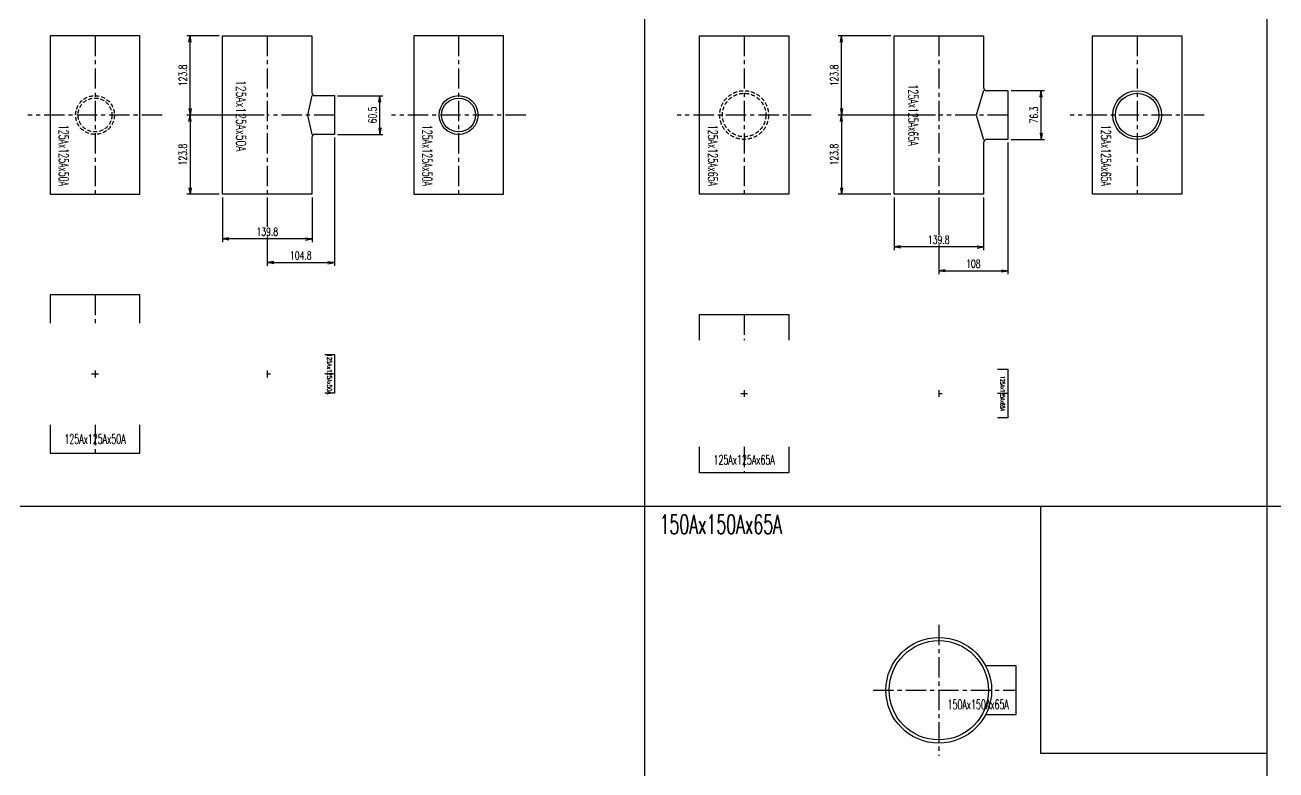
# Model space of a CAD drawing. Header units: millimetres. Extents: x 2090 to 42062, y -14812 to 2738.
# Drawn here: x 12499 to 14454, y -4665 to -3500 of the extents above; entities that cross this region are included whole.
import ezdxf

# ---------------------------------------------------------------- set-up
doc = ezdxf.new("R2010")
doc.units = ezdxf.units.MM
doc.header["$PDMODE"] = 35
doc.linetypes.add('CENTER', pattern=[50.8, 31.75, -6.35, 6.35, -6.35])
doc.linetypes.add('HIDDEN', pattern=[9.525, 6.35, -3.175])
for name, color, linetype in [('#配管（SUS)', 220, 'Continuous'), ('DIM', 1, 'Continuous'), ('skeleton', 7, 'Continuous')]:
    doc.layers.add(name, color=color, linetype=linetype)
doc.styles.add('kpk', font='romans.shx', dxfattribs={"width": 0.7, "bigfont": 'extfont2.shx'})
doc.styles.get("Standard").update_dxf_attribs({"font": 'romans.shx', "bigfont": 'extfont.shx'})
doc.dimstyles.new('1／5～KPK', dxfattribs={"dimscale": 5, "dimtxt": 2.5, "dimasz": 2, "dimexe": 1, "dimexo": 1, "dimgap": 1, "dimtad": 3, "dimdsep": 46, "dimtxsty": 'kpk', "dimblk": 'OPEN', "dimcen": 2.5, "dimclrd": 9, "dimclre": 9, "dimclrt": 4, "dimadec": 1, "dimazin": 2, "dimtfac": 1, "dimtmove": 0, "dimatfit": 2, "dimldrblk": 'OPEN', "dimfxl": 1, "dimtfill": 1, "dimlwd": -1, "dimlwe": -1, "dimarcsym": 1})

# ---------------------------------------------------------------- blocks, each defined once
blk = doc.blocks.new('_Open')
at = {"color": 0, "linetype": 'ByBlock', "lineweight": -2}
for p, q in [((-1, 0.17), (0, 0)), ((-1, -0.17), (0, 0)), ((0, 0), (-1, 0))]:
    blk.add_line(p, q, dxfattribs=at)
blk = doc.blocks.new('*D382')
at = {"layer": 'Defpoints', "color": 0, "linetype": 'ByBlock', "transparency": 16777216}
for p in [(12757.2, -3517), (12808, -3517), (12877.9, -3640.8)]:
    blk.add_point(p, dxfattribs=at)
at = {"layer": 'DIM', "color": 9, "transparency": 16777216}
for p, q in [((12803, -3517), (12752.2, -3517)), ((12757.2, -3630.8), (12757.2, -3527)), ((12872.9, -3640.8), (12752.2, -3640.8))]:
    blk.add_line(p, q, dxfattribs=at)
at = {"layer": 'DIM', "color": 9, "linetype": 'ByBlock', "transparency": 16777216, "xscale": 10, "yscale": 10, "zscale": 10}
for p, rotation in [((12757.2, -3517), 90), ((12757.2, -3640.8), 270)]:
    blk.add_blockref('_Open', p, dxfattribs=dict(at, rotation=rotation))
at = {"layer": 'DIM', "color": 4, "linetype": 'ByBlock', "transparency": 16777216, "insert": (12746, -3578.9), "char_height": 12.5, "attachment_point": 5, "rotation": 90, "style": 'kpk', "bg_fill": 3, "box_fill_scale": 1.1, "bg_fill_color": 256, "bg_fill_true_color": 13158600, "bg_fill_transparency": 0}
blk.add_mtext('123.8', dxfattribs=at)
blk = doc.blocks.new('*D383')
at = {"layer": 'Defpoints', "color": 0, "linetype": 'ByBlock', "transparency": 16777216}
for p in [(12877.9, -3640.8), (12757.2, -3764.6), (12808, -3764.6)]:
    blk.add_point(p, dxfattribs=at)
at = {"layer": 'DIM', "color": 9, "transparency": 16777216}
for p, q in [((12872.9, -3640.8), (12752.2, -3640.8)), ((12757.2, -3650.8), (12757.2, -3754.6)), ((12803, -3764.6), (12752.2, -3764.6))]:
    blk.add_line(p, q, dxfattribs=at)
at = {"layer": 'DIM', "color": 9, "linetype": 'ByBlock', "transparency": 16777216, "xscale": 10, "yscale": 10, "zscale": 10}
for p, rotation in [((12757.2, -3640.8), 90), ((12757.2, -3764.6), 270)]:
    blk.add_blockref('_Open', p, dxfattribs=dict(at, rotation=rotation))
at = {"layer": 'DIM', "color": 4, "linetype": 'ByBlock', "transparency": 16777216, "insert": (12746, -3702.7), "char_height": 12.5, "attachment_point": 5, "rotation": 90, "style": 'kpk', "bg_fill": 3, "box_fill_scale": 1.1, "bg_fill_color": 256, "bg_fill_true_color": 13158600, "bg_fill_transparency": 0}
blk.add_mtext('123.8', dxfattribs=at)
blk = doc.blocks.new('*D384')
at = {"layer": 'Defpoints', "color": 0, "linetype": 'ByBlock', "transparency": 16777216}
for p in [(12982.7, -3671.1), (12877.9, -3764.6), (12982.7, -3871.6)]:
    blk.add_point(p, dxfattribs=at)
at = {"layer": 'DIM', "color": 9, "transparency": 16777216}
for p, q in [((12982.7, -3676.1), (12982.7, -3876.6)), ((12877.9, -3769.6), (12877.9, -3876.6)), ((12887.9, -3871.6), (12972.7, -3871.6))]:
    blk.add_line(p, q, dxfattribs=at)
at = {"layer": 'DIM', "color": 9, "linetype": 'ByBlock', "transparency": 16777216, "xscale": 10, "yscale": 10, "zscale": 10, "rotation": 180}
blk.add_blockref('_Open', (12877.9, -3871.6), dxfattribs=at)
at = {"layer": 'DIM', "color": 9, "linetype": 'ByBlock', "transparency": 16777216, "xscale": 10, "yscale": 10, "zscale": 10}
blk.add_blockref('_Open', (12982.7, -3871.6), dxfattribs=at)
at = {"layer": 'DIM', "color": 4, "linetype": 'ByBlock', "transparency": 16777216, "insert": (12930.3, -3860.4), "char_height": 12.5, "attachment_point": 5, "style": 'kpk', "bg_fill": 3, "box_fill_scale": 1.1, "bg_fill_color": 256, "bg_fill_true_color": 13158600, "bg_fill_transparency": 0}
blk.add_mtext('104.8', dxfattribs=at)
blk = doc.blocks.new('*D385')
at = {"layer": 'Defpoints', "color": 0, "linetype": 'ByBlock', "transparency": 16777216}
for p in [(12808, -3764.6), (12947.8, -3764.6), (12808, -3834.6)]:
    blk.add_point(p, dxfattribs=at)
at = {"layer": 'DIM', "color": 9, "transparency": 16777216}
for p, q in [((12808, -3769.6), (12808, -3839.6)), ((12947.8, -3769.6), (12947.8, -3839.6)), ((12937.8, -3834.6), (12818, -3834.6))]:
    blk.add_line(p, q, dxfattribs=at)
at = {"layer": 'DIM', "color": 9, "linetype": 'ByBlock', "transparency": 16777216, "xscale": 10, "yscale": 10, "zscale": 10, "rotation": 180}
blk.add_blockref('_Open', (12808, -3834.6), dxfattribs=at)
at = {"layer": 'DIM', "color": 9, "linetype": 'ByBlock', "transparency": 16777216, "xscale": 10, "yscale": 10, "zscale": 10}
blk.add_blockref('_Open', (12947.8, -3834.6), dxfattribs=at)
at = {"layer": 'DIM', "color": 4, "linetype": 'ByBlock', "transparency": 16777216, "insert": (12877.9, -3823.3), "char_height": 12.5, "attachment_point": 5, "style": 'kpk', "bg_fill": 3, "box_fill_scale": 1.1, "bg_fill_color": 256, "bg_fill_true_color": 13158600, "bg_fill_transparency": 0}
blk.add_mtext('139.8', dxfattribs=at)
blk = doc.blocks.new('*D386')
at = {"layer": 'Defpoints', "color": 0, "linetype": 'ByBlock', "transparency": 16777216}
for p in [(12982.7, -3610.6), (13053.7, -3610.6), (12982.7, -3671.1)]:
    blk.add_point(p, dxfattribs=at)
at = {"layer": 'DIM', "color": 9, "transparency": 16777216}
for p, q in [((12987.7, -3610.6), (13058.7, -3610.6)), ((13053.7, -3661.1), (13053.7, -3620.6)), ((12987.7, -3671.1), (13058.7, -3671.1))]:
    blk.add_line(p, q, dxfattribs=at)
at = {"layer": 'DIM', "color": 9, "linetype": 'ByBlock', "transparency": 16777216, "xscale": 10, "yscale": 10, "zscale": 10}
for p, rotation in [((13053.7, -3610.6), 90), ((13053.7, -3671.1), 270)]:
    blk.add_blockref('_Open', p, dxfattribs=dict(at, rotation=rotation))
at = {"layer": 'DIM', "color": 4, "linetype": 'ByBlock', "transparency": 16777216, "insert": (13042.5, -3640.8), "char_height": 12.5, "attachment_point": 5, "rotation": 90, "style": 'kpk', "bg_fill": 3, "box_fill_scale": 1.1, "bg_fill_color": 256, "bg_fill_true_color": 13158600, "bg_fill_transparency": 0}
blk.add_mtext('60.5', dxfattribs=at)
blk = doc.blocks.new('*D398')
at = {"layer": 'Defpoints', "color": 0, "linetype": 'ByBlock', "transparency": 16777216}
for p in [(13775, -3517), (13857.2, -3517), (13927.1, -3640.8)]:
    blk.add_point(p, dxfattribs=at)
at = {"layer": 'DIM', "color": 9, "transparency": 16777216}
for p, q in [((13852.2, -3517), (13770, -3517)), ((13775, -3630.8), (13775, -3527)), ((13922.1, -3640.8), (13770, -3640.8))]:
    blk.add_line(p, q, dxfattribs=at)
at = {"layer": 'DIM', "color": 9, "linetype": 'ByBlock', "transparency": 16777216, "xscale": 10, "yscale": 10, "zscale": 10}
for p, rotation in [((13775, -3517), 90), ((13775, -3640.8), 270)]:
    blk.add_blockref('_Open', p, dxfattribs=dict(at, rotation=rotation))
at = {"layer": 'DIM', "color": 4, "linetype": 'ByBlock', "transparency": 16777216, "insert": (13763.8, -3578.9), "char_height": 12.5, "attachment_point": 5, "rotation": 90, "style": 'kpk', "bg_fill": 3, "box_fill_scale": 1.1, "bg_fill_color": 256, "bg_fill_true_color": 13158600, "bg_fill_transparency": 0}
blk.add_mtext('123.8', dxfattribs=at)
blk = doc.blocks.new('*D399')
at = {"layer": 'Defpoints', "color": 0, "linetype": 'ByBlock', "transparency": 16777216}
for p in [(13927.1, -3640.8), (13775, -3764.6), (13857.2, -3764.6)]:
    blk.add_point(p, dxfattribs=at)
at = {"layer": 'DIM', "color": 9, "transparency": 16777216}
for p, q in [((13922.1, -3640.8), (13770, -3640.8)), ((13775, -3650.8), (13775, -3754.6)), ((13852.2, -3764.6), (13770, -3764.6))]:
    blk.add_line(p, q, dxfattribs=at)
at = {"layer": 'DIM', "color": 9, "linetype": 'ByBlock', "transparency": 16777216, "xscale": 10, "yscale": 10, "zscale": 10}
for p, rotation in [((13775, -3640.8), 90), ((13775, -3764.6), 270)]:
    blk.add_blockref('_Open', p, dxfattribs=dict(at, rotation=rotation))
at = {"layer": 'DIM', "color": 4, "linetype": 'ByBlock', "transparency": 16777216, "insert": (13763.8, -3702.7), "char_height": 12.5, "attachment_point": 5, "rotation": 90, "style": 'kpk', "bg_fill": 3, "box_fill_scale": 1.1, "bg_fill_color": 256, "bg_fill_true_color": 13158600, "bg_fill_transparency": 0}
blk.add_mtext('123.8', dxfattribs=at)
blk = doc.blocks.new('*D400')
at = {"layer": 'Defpoints', "color": 0, "linetype": 'ByBlock', "transparency": 16777216}
for p in [(14035.1, -3679), (13927.1, -3764.6), (14035.1, -3884.5)]:
    blk.add_point(p, dxfattribs=at)
at = {"layer": 'DIM', "color": 9, "transparency": 16777216}
for p, q in [((14035.1, -3684), (14035.1, -3889.5)), ((13927.1, -3769.6), (13927.1, -3889.5)), ((13937.1, -3884.5), (14025.1, -3884.5))]:
    blk.add_line(p, q, dxfattribs=at)
at = {"layer": 'DIM', "color": 9, "linetype": 'ByBlock', "transparency": 16777216, "xscale": 10, "yscale": 10, "zscale": 10, "rotation": 180}
blk.add_blockref('_Open', (13927.1, -3884.5), dxfattribs=at)
at = {"layer": 'DIM', "color": 9, "linetype": 'ByBlock', "transparency": 16777216, "xscale": 10, "yscale": 10, "zscale": 10}
blk.add_blockref('_Open', (14035.1, -3884.5), dxfattribs=at)
at = {"layer": 'DIM', "color": 4, "linetype": 'ByBlock', "transparency": 16777216, "insert": (13981.1, -3873.3), "char_height": 12.5, "attachment_point": 5, "style": 'kpk', "bg_fill": 3, "box_fill_scale": 1.1, "bg_fill_color": 256, "bg_fill_true_color": 13158600, "bg_fill_transparency": 0}
blk.add_mtext('108', dxfattribs=at)
blk = doc.blocks.new('*D401')
at = {"layer": 'Defpoints', "color": 0, "linetype": 'ByBlock', "transparency": 16777216}
for p in [(13857.2, -3764.6), (13997, -3764.6), (13857.2, -3847.1)]:
    blk.add_point(p, dxfattribs=at)
at = {"layer": 'DIM', "color": 9, "transparency": 16777216}
for p, q in [((13857.2, -3769.6), (13857.2, -3852.1)), ((13997, -3769.6), (13997, -3852.1)), ((13987, -3847.1), (13867.2, -3847.1))]:
    blk.add_line(p, q, dxfattribs=at)
at = {"layer": 'DIM', "color": 9, "linetype": 'ByBlock', "transparency": 16777216, "xscale": 10, "yscale": 10, "zscale": 10, "rotation": 180}
blk.add_blockref('_Open', (13857.2, -3847.1), dxfattribs=at)
at = {"layer": 'DIM', "color": 9, "linetype": 'ByBlock', "transparency": 16777216, "xscale": 10, "yscale": 10, "zscale": 10}
blk.add_blockref('_Open', (13997, -3847.1), dxfattribs=at)
at = {"layer": 'DIM', "color": 4, "linetype": 'ByBlock', "transparency": 16777216, "insert": (13927.1, -3835.9), "char_height": 12.5, "attachment_point": 5, "style": 'kpk', "bg_fill": 3, "box_fill_scale": 1.1, "bg_fill_color": 256, "bg_fill_true_color": 13158600, "bg_fill_transparency": 0}
blk.add_mtext('139.8', dxfattribs=at)
blk = doc.blocks.new('*D402')
at = {"layer": 'Defpoints', "color": 0, "linetype": 'ByBlock', "transparency": 16777216}
for p in [(14035.1, -3602.7), (14087.1, -3602.7), (14035.1, -3679)]:
    blk.add_point(p, dxfattribs=at)
at = {"layer": 'DIM', "color": 9, "transparency": 16777216}
for p, q in [((14040.1, -3602.7), (14092.1, -3602.7)), ((14087.1, -3669), (14087.1, -3612.7)), ((14040.1, -3679), (14092.1, -3679))]:
    blk.add_line(p, q, dxfattribs=at)
at = {"layer": 'DIM', "color": 9, "linetype": 'ByBlock', "transparency": 16777216, "xscale": 10, "yscale": 10, "zscale": 10}
for p, rotation in [((14087.1, -3602.7), 90), ((14087.1, -3679), 270)]:
    blk.add_blockref('_Open', p, dxfattribs=dict(at, rotation=rotation))
at = {"layer": 'DIM', "color": 4, "linetype": 'ByBlock', "transparency": 16777216, "insert": (14075.8, -3640.8), "char_height": 12.5, "attachment_point": 5, "rotation": 90, "style": 'kpk', "bg_fill": 3, "box_fill_scale": 1.1, "bg_fill_color": 256, "bg_fill_true_color": 13158600, "bg_fill_transparency": 0}
blk.add_mtext('76.3', dxfattribs=at)
blk = doc.blocks.new('（SUS)125A×50A-RT-1')
at = {"layer": '#配管（SUS)', "color": 2, "linetype": 'CENTER'}
for p, q in [((0, 123.8), (0, -123.8)), ((104.8, 0), (0, 0))]:
    blk.add_line(p, q, dxfattribs=at)
at = {"layer": '#配管（SUS)', "color": 0, "linetype": 'ByBlock'}
blk.add_lwpolyline([(69.9, 123.8), (69.9, 35.3, 0.414214), (74.9, 30.3), (104.8, 30.3), (104.8, -30.2), (74.9, -30.2, 0.414214), (69.9, -35.2), (69.9, -123.8), (-69.9, -123.8), (-69.9, 123.8)], format="xyb", close=True, dxfattribs=at)
blk.add_lwpolyline([(69.9, 30.3), (63, 0), (69.9, -30.2)], dxfattribs=at)
at = {"layer": 'Defpoints', "color": 5, "insert": (-40.9, -1.1), "char_height": 15, "attachment_point": 5, "rotation": 270}
blk.add_mtext('{\\W0.7;125Ax125Ax50A}', dxfattribs=at)
blk = doc.blocks.new('（SUS)125A×50A-RT-2')
at = {"layer": '#配管（SUS)', "color": 2, "linetype": 'CENTER'}
for p, q in [((0, 123.8), (0, -123.8)), ((104.8, 0), (-104.8, 0))]:
    blk.add_line(p, q, dxfattribs=at)
at = {"layer": '#配管（SUS)', "color": 0, "linetype": 'ByBlock'}
blk.add_lwpolyline([(-69.9, 123.8), (-69.9, -123.8), (69.9, -123.8), (69.9, 123.8)], close=True, dxfattribs=at)
for radius in [30.3, 26.5]:
    blk.add_circle((0, 0), radius, dxfattribs=at)
at = {"layer": 'Defpoints', "color": 5, "insert": (-48.9, -63.2), "char_height": 15, "attachment_point": 5, "rotation": 270}
blk.add_mtext('{\\W0.6;125Ax125Ax50A}', dxfattribs=at)
blk = doc.blocks.new('（SUS)125A×50A-RT-4')
at = {"layer": '#配管（SUS)', "color": 2, "linetype": 'CENTER'}
for p, q in [((0, 123.8), (0, -123.8)), ((104.8, 0), (-104.8, 0))]:
    blk.add_line(p, q, dxfattribs=at)
at = {"layer": '#配管（SUS)', "color": 0, "linetype": 'ByBlock'}
blk.add_lwpolyline([(-69.9, 123.8), (-69.9, -123.8), (69.9, -123.8), (69.9, 123.8)], close=True, dxfattribs=at)
at = {"layer": '#配管（SUS)', "color": 252, "linetype": 'HIDDEN'}
for radius in [30.3, 26.5]:
    blk.add_circle((0, 0), radius, dxfattribs=at)
at = {"layer": 'Defpoints', "color": 5, "insert": (-48.9, -63.2), "char_height": 15, "attachment_point": 5, "rotation": 270}
blk.add_mtext('{\\W0.6;125Ax125Ax50A}', dxfattribs=at)
blk = doc.blocks.new('（SUS)125A×50A-RT-5')
at = {"layer": '#配管（SUS)', "color": 2, "linetype": 'CENTER'}
for p, q in [((0, 123.8), (0, 79.5)), ((-5.3, 0), (5.3, 0)), ((0, 5.3), (0, -5.3)), ((0, -79.5), (0, -123.8))]:
    blk.add_line(p, q, dxfattribs=at)
at = {"layer": '#配管（SUS)', "color": 0, "linetype": 'ByBlock'}
for points in [[(69.9, 79.5), (69.9, 123.8), (-69.9, 123.8), (-69.9, 79.5)], [(-69.9, -79.5), (-69.9, -123.8), (69.9, -123.8), (69.9, -79.5)]]:
    blk.add_lwpolyline(points, dxfattribs=at)
at = {"layer": 'Defpoints', "color": 5, "insert": (0, -101.7), "char_height": 15, "attachment_point": 5}
blk.add_mtext('{\\W0.6;125Ax125Ax50A}', dxfattribs=at)
blk = doc.blocks.new('（SUS)125A×50A-RT-6')
at = {"layer": '#配管（SUS)', "color": 2, "linetype": 'CENTER'}
for p, q in [((0, 5.3), (0, -5.3)), ((0, 0), (5.3, 0)), ((104.8, 0), (89.9, 0))]:
    blk.add_line(p, q, dxfattribs=at)
at = {"layer": '#配管（SUS)', "color": 0, "linetype": 'ByBlock'}
blk.add_lwpolyline([(89.9, 30.3), (104.8, 30.3), (104.8, -30.2), (89.9, -30.2)], dxfattribs=at)
at = {"layer": 'Defpoints', "color": 5, "insert": (97.3, 0), "char_height": 7, "attachment_point": 5, "rotation": 270}
blk.add_mtext('{\\W0.7;125Ax125Ax50A}', dxfattribs=at)
blk = doc.blocks.new('（SUS)125A×65A-RT-1')
at = {"layer": '#配管（SUS)', "color": 2, "linetype": 'CENTER'}
for p, q in [((0, 123.8), (0, -123.8)), ((108, 0), (0, 0))]:
    blk.add_line(p, q, dxfattribs=at)
at = {"layer": '#配管（SUS)', "color": 0, "linetype": 'ByBlock'}
blk.add_lwpolyline([(69.9, 123.8), (69.9, 43.2, 0.414214), (74.9, 38.2), (108, 38.2), (108, -38.1), (74.9, -38.1, 0.414214), (69.9, -43.1), (69.9, -123.8), (-69.9, -123.8), (-69.9, 123.8)], format="xyb", close=True, dxfattribs=at)
blk.add_lwpolyline([(69.9, 38.2), (58.6, 0), (69.9, -38.1)], dxfattribs=at)
at = {"layer": 'Defpoints', "color": 5, "insert": (-39.9, 0), "char_height": 15, "attachment_point": 5, "rotation": 270}
blk.add_mtext('{\\W0.6;125Ax125Ax65A}', dxfattribs=at)
blk = doc.blocks.new('（SUS)125A×65A-RT-2')
at = {"layer": '#配管（SUS)', "color": 2, "linetype": 'CENTER'}
for p, q in [((0, 123.8), (0, -123.8)), ((104.8, 0), (-104.8, 0))]:
    blk.add_line(p, q, dxfattribs=at)
at = {"layer": '#配管（SUS)', "color": 0, "linetype": 'ByBlock'}
blk.add_lwpolyline([(69.9, 123.8), (69.9, -123.8), (-69.9, -123.8), (-69.9, 123.8)], close=True, dxfattribs=at)
for radius in [38.1, 34]:
    blk.add_circle((0, 0), radius, dxfattribs=at)
at = {"layer": 'Defpoints', "color": 5, "insert": (-48.9, -63.2), "char_height": 15, "attachment_point": 5, "rotation": 270}
blk.add_mtext('{\\W0.6;125Ax125Ax65A}', dxfattribs=at)
blk = doc.blocks.new('（SUS)125A×65A-RT-4')
at = {"layer": '#配管（SUS)', "color": 2, "linetype": 'CENTER'}
for p, q in [((0, 123.8), (0, -123.8)), ((104.8, 0), (-104.8, 0))]:
    blk.add_line(p, q, dxfattribs=at)
at = {"layer": '#配管（SUS)', "color": 0, "linetype": 'ByBlock'}
blk.add_lwpolyline([(69.9, 123.8), (69.9, -123.8), (-69.9, -123.8), (-69.9, 123.8)], close=True, dxfattribs=at)
at = {"layer": '#配管（SUS)', "color": 252, "linetype": 'HIDDEN'}
for radius in [38.1, 34]:
    blk.add_circle((0, 0), radius, dxfattribs=at)
at = {"layer": 'Defpoints', "color": 5, "insert": (-48.9, -63.2), "char_height": 15, "attachment_point": 5, "rotation": 270}
blk.add_mtext('{\\W0.6;125Ax125Ax65A}', dxfattribs=at)
blk = doc.blocks.new('（SUS)125A×65A-RT-5')
at = {"layer": '#配管（SUS)', "color": 2, "linetype": 'CENTER'}
for p, q in [((0, 123.8), (0, 83.5)), ((-5.3, 0), (5.3, 0)), ((0, 5.3), (0, -5.3)), ((0, -83.5), (0, -123.8))]:
    blk.add_line(p, q, dxfattribs=at)
at = {"layer": '#配管（SUS)', "color": 0, "linetype": 'ByBlock'}
for points in [[(-69.9, 83.5), (-69.9, 123.8), (69.9, 123.8), (69.9, 83.5)], [(69.9, -83.5), (69.9, -123.8), (-69.9, -123.8), (-69.9, -83.5)]]:
    blk.add_lwpolyline(points, dxfattribs=at)
at = {"layer": 'Defpoints', "color": 5, "insert": (0, -103.6), "char_height": 15, "attachment_point": 5}
blk.add_mtext('{\\W0.6;125Ax125Ax65A}', dxfattribs=at)
blk = doc.blocks.new('（SUS)125A×65A-RT-6')
at = {"layer": '#配管（SUS)', "color": 2, "linetype": 'CENTER'}
for p, q in [((0, 5.3), (0, -5.3)), ((0, 0), (5.3, 0)), ((108, 0), (91.5, 0))]:
    blk.add_line(p, q, dxfattribs=at)
at = {"layer": '#配管（SUS)', "color": 0, "linetype": 'ByBlock'}
blk.add_lwpolyline([(91.5, 38.2), (108, 38.2), (108, -38.1), (91.5, -38.1)], dxfattribs=at)
at = {"layer": 'Defpoints', "color": 5, "insert": (99.7, 0), "char_height": 7, "attachment_point": 5, "rotation": 270}
blk.add_mtext('{\\W0.6;125Ax125Ax65A}', dxfattribs=at)
blk = doc.blocks.new('（SUS)150A×65A-RT-3')
at = {"layer": '#配管（SUS)', "color": 2, "linetype": 'CENTER'}
for p, q in [((0, 102.4), (0, -102.4)), ((-102.4, 0), (120.7, 0))]:
    blk.add_line(p, q, dxfattribs=at)
at = {"layer": '#配管（SUS)', "color": 0, "linetype": 'ByBlock'}
blk.add_lwpolyline([(73.3, -38.1), (120.7, -38.1), (120.7, 38.2), (73.3, 38.2)], dxfattribs=at)
for radius in [82.6, 77.6]:
    blk.add_circle((0, 0), radius, dxfattribs=at)
at = {"layer": 'Defpoints', "color": 5, "insert": (61.6, -22.1), "char_height": 15, "attachment_point": 5}
blk.add_mtext('{\\W0.6;150Ax150Ax65A}', dxfattribs=at)

msp = doc.modelspace()

# ---------------------------------------------------------------- linework, layer by layer
at = {"layer": 'skeleton'}
for p, q in [((13467.35, 1707.568), (13467.35, -7094.106)), ((14439.858, 1707.568), (14439.858, -7094.106)), ((8325.36, -4252.698), (21142.157, -4252.698))]:
    msp.add_line(p, q, dxfattribs=at)
msp.add_lwpolyline([(14086.348, -4252.698), (14439.858, -4252.698), (14439.858, -4639.349), (14086.348, -4639.349)], close=True, dxfattribs=at)

# ---------------------------------------------------------------- block references
at = {"layer": '#配管（SUS)'}
for name, p in [('（SUS)125A×50A-RT-4', (12608.743, -3640.841)), ('（SUS)125A×50A-RT-2', (13176.858, -3640.841)), ('（SUS)125A×65A-RT-4', (13623.003, -3640.841)), ('（SUS)125A×65A-RT-2', (14237.065, -3640.841)), ('（SUS)125A×50A-RT-5', (12608.743, -4045.746)), ('（SUS)125A×65A-RT-5', (13623.003, -4076.371)), ('（SUS)125A×50A-RT-6', (12877.887, -4045.746)), ('（SUS)125A×65A-RT-6', (13927.117, -4076.371)), ('（SUS)150A×65A-RT-3', (13927.117, -4540.379))]:
    msp.add_blockref(name, p, dxfattribs=at)

# ---------------------------------------------------------------- texts
at = {"color": 71, "insert": (13490.908, -4280.885), "char_height": 30, "attachment_point": 4}
msp.add_mtext('{\\W0.6;150Ax150Ax65A}', dxfattribs=at)

# ---------------------------------------------------------------- dimensions: what is measured, and where the dimension line sits
at = {"layer": 'DIM', "linetype": 'ByBlock'}
for base, p1, p2, picture, middle in [((12757.227, -3517.041), (12877.887, -3640.841), (12807.987, -3517.041), '*D382', (12745.977, -3578.941)), ((13775.002, -3517.041), (13927.117, -3640.841), (13857.217, -3517.041), '*D398', (13763.752, -3578.941))]:
    dim = msp.add_linear_dim(base=base, p1=p1, p2=p2, angle=90, dimstyle='1／5～KPK', dxfattribs=at)
    dim.commit()
    dim.dimension.update_dxf_attribs({"geometry": picture, "text_midpoint": middle})

# ---------------------------------------------------------------- next in the draw order: dimensions: what is measured, and where the dimension line sits
for base, p1, p2, picture, middle in [((12757.227, -3764.641), (12877.887, -3640.841), (12807.987, -3764.641), '*D383', (12745.977, -3702.741)), ((13775.002, -3764.641), (13927.117, -3640.841), (13857.217, -3764.641), '*D399', (13763.752, -3702.741))]:
    dim = msp.add_linear_dim(base=base, p1=p1, p2=p2, angle=90, dimstyle='1／5～KPK', dxfattribs=at)
    dim.commit()
    dim.dimension.update_dxf_attribs({"geometry": picture, "text_midpoint": middle})

# ---------------------------------------------------------------- next in the draw order: dimensions: what is measured, and where the dimension line sits
for base, p1, p2, picture, middle in [((12982.687, -3871.625), (12877.887, -3764.641), (12982.687, -3671.091), '*D384', (12930.287, -3860.375)), ((14035.117, -3884.515), (13927.117, -3764.641), (14035.117, -3678.991), '*D400', (13981.117, -3873.265))]:
    dim = msp.add_linear_dim(base=base, p1=p1, p2=p2, dimstyle='1／5～KPK', dxfattribs=at)
    dim.commit()
    dim.dimension.update_dxf_attribs({"geometry": picture, "text_midpoint": middle})

# ---------------------------------------------------------------- next in the draw order: dimensions: what is measured, and where the dimension line sits
for base, p1, p2, picture, middle in [((13053.735, -3610.591), (12982.687, -3671.091), (12982.687, -3610.591), '*D386', (13042.485, -3640.841)), ((14087.073, -3602.691), (14035.117, -3678.991), (14035.117, -3602.691), '*D402', (14075.823, -3640.841))]:
    dim = msp.add_linear_dim(base=base, p1=p1, p2=p2, angle=90, dimstyle='1／5～KPK', dxfattribs=at)
    dim.commit()
    dim.dimension.update_dxf_attribs({"geometry": picture, "text_midpoint": middle})
for base, p1, p2, picture, middle in [((12807.987, -3834.578), (12947.787, -3764.641), (12807.987, -3764.641), '*D385', (12877.887, -3823.328)), ((13857.217, -3847.12), (13997.017, -3764.641), (13857.217, -3764.641), '*D401', (13927.117, -3835.87))]:
    dim = msp.add_linear_dim(base=base, p1=p1, p2=p2, dimstyle='1／5～KPK', dxfattribs=at)
    dim.commit()
    dim.dimension.update_dxf_attribs({"geometry": picture, "text_midpoint": middle})

# ---------------------------------------------------------------- next in the draw order: block references
at = {"layer": '#配管（SUS)'}
for name, p in [('（SUS)125A×50A-RT-1', (12877.887, -3640.841)), ('（SUS)125A×65A-RT-1', (13927.117, -3640.841))]:
    msp.add_blockref(name, p, dxfattribs=at)

doc.saveas('drawing.dxf')
